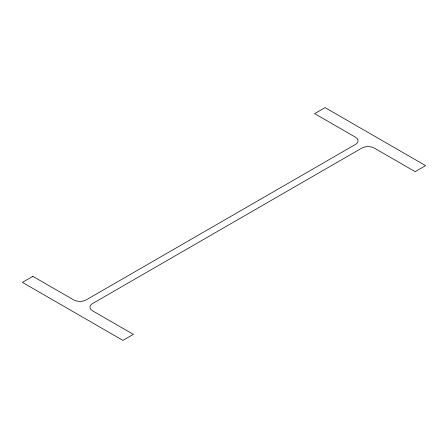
<?xml version="1.0" encoding="UTF-8"?>
<svg xmlns="http://www.w3.org/2000/svg" width="448" height="448" viewBox="0 0 448 448"><rect width="100%" height="100%" fill="white"/><g stroke="black" fill="none" stroke-linecap="round" stroke-linejoin="round"><path stroke-width="0.67" d="M32.85 276.338L22.4 282.369L122.898 340.39L133.353 334.359L92.495 310.772A8.798 5.079 0 0 1 92.495 303.587L361.85 148.075A8.798 5.079 0 0 1 374.293 148.075L415.15 171.662L425.6 165.631L325.102 107.61L314.647 113.641L355.505 137.228A8.798 5.079 0 0 1 355.505 144.413L86.15 299.925A8.798 5.079 0 0 1 73.707 299.925L32.85 276.338"/></g></svg>
